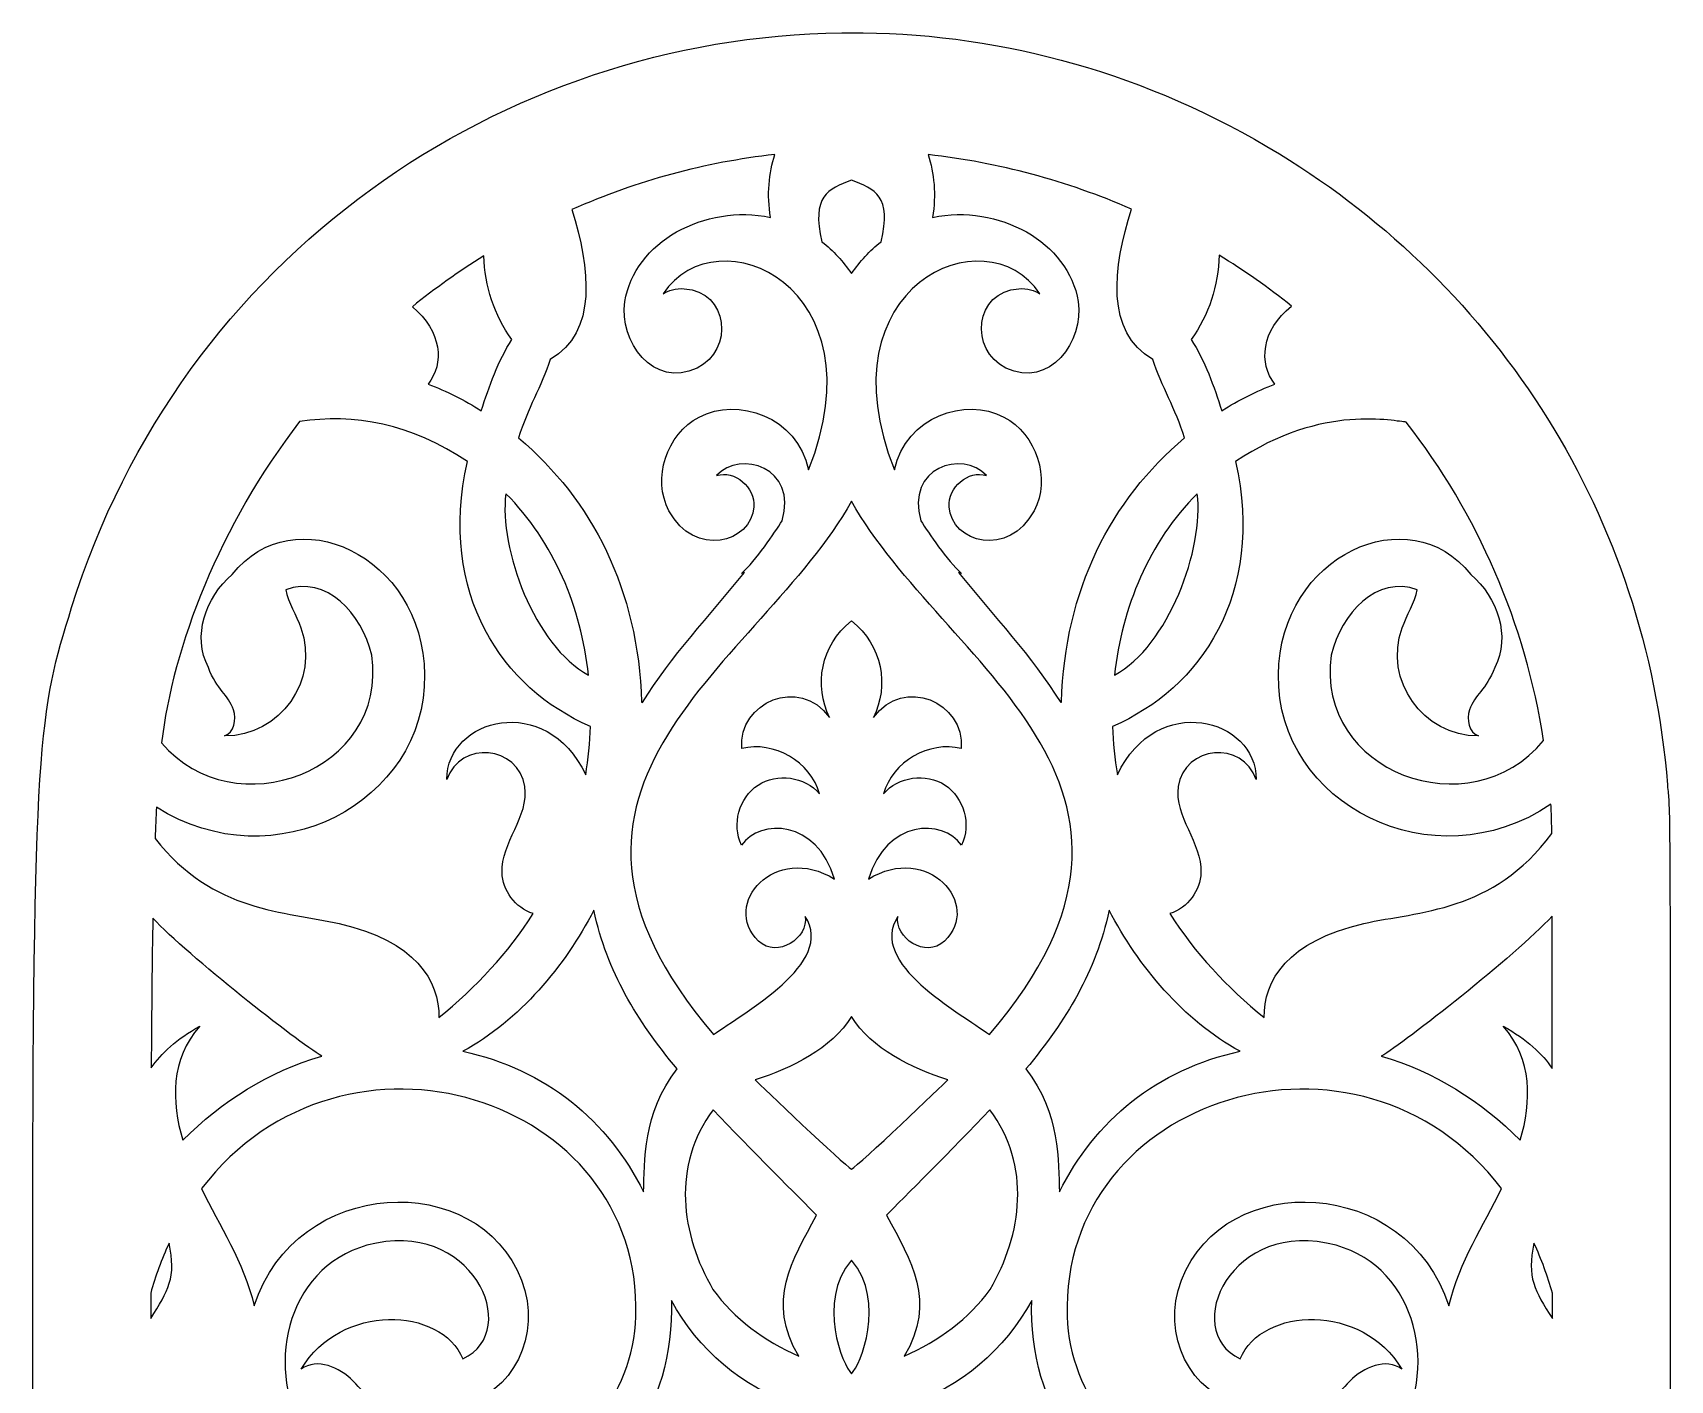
# Model space of a CAD drawing. Header units: millimetres. Extents: x -56 to 56, y -100 to 100.
# Drawn here: x -55.7 to 55.9, y 8.2 to 100.2 of the extents above; entities that cross this region are included whole.
import ezdxf

# ---------------------------------------------------------------- set-up
doc = ezdxf.new("R2010")
doc.units = ezdxf.units.MM
doc.header["$MEASUREMENT"] = 0
doc.layers.add('layer 1', color=7, linetype='Continuous')

msp = doc.modelspace()

# ---------------------------------------------------------------- linework, layer by layer
at = {"layer": 'layer 1', "color": 250}
for points, knots in [([(0.8952, 100.1536), (0.8952, 100.1536), (-0.5707, 100.1536), (-0.5707, 100.1536), (-0.5707, 100.1536), (-23.7311, 99.8418), (-45.5892, 84.9764), (-53.0873, 60.9364), (-53.0873, 60.9364), (-55.3141, 53.7666), (-55.7358, 52.1452), (-55.7389, 14.82), (-55.7389, 14.82), (-55.7408, -7.5752), (-55.592, -42.8237), (-55.592, -99.8361), (-55.592, -99.8361), (-55.592, -99.8361), (-55.3405, -99.8361), (-55.3405, -99.8361), (-55.3405, -99.8361), (-55.3405, -99.8361), (-54.9503, -99.8361), (-54.9503, -99.8361), (-54.9503, -99.8361), (-54.9503, -99.8361), (-54.4258, -99.8361), (-54.4258, -99.8361), (-54.4258, -99.8361), (-54.4258, -99.8361), (-53.7715, -99.8361), (-53.7715, -99.8361), (-53.7715, -99.8361), (-53.7715, -99.8361), (-52.9917, -99.8361), (-52.9917, -99.8361), (-52.9917, -99.8361), (-52.9917, -99.8361), (-52.0909, -99.8361), (-52.0909, -99.8361), (-52.0909, -99.8361), (-52.0909, -99.8361), (-51.0735, -99.8361), (-51.0735, -99.8361), (-51.0735, -99.8361), (-51.0735, -99.8361), (-49.9439, -99.8361), (-49.9439, -99.8361), (-49.9439, -99.8361), (-49.9439, -99.8361), (-48.7066, -99.8361), (-48.7066, -99.8361), (-48.7066, -99.8361), (-48.7066, -99.8361), (-47.3659, -99.8361), (-47.3659, -99.8361), (-47.3659, -99.8361), (-47.3659, -99.8361), (-45.9263, -99.8361), (-45.9263, -99.8361), (-45.9263, -99.8361), (-45.9263, -99.8361), (-44.3923, -99.8361), (-44.3923, -99.8361), (-44.3923, -99.8361), (-44.3923, -99.8361), (-42.7681, -99.8361), (-42.7681, -99.8361), (-42.7681, -99.8361), (-42.7681, -99.8361), (-41.0584, -99.8361), (-41.0584, -99.8361), (-41.0584, -99.8361), (-41.0584, -99.8361), (-39.2673, -99.8361), (-39.2673, -99.8361), (-39.2673, -99.8361), (-39.2673, -99.8361), (-35.4593, -99.8361), (-35.4593, -99.8361), (-35.4593, -99.8361), (-35.4593, -99.8361), (-33.4512, -99.8361), (-33.4512, -99.8361), (-33.4512, -99.8361), (-33.4512, -99.8361), (-31.3795, -99.8361), (-31.3795, -99.8361), (-31.3795, -99.8361), (-31.3795, -99.8361), (-29.2486, -99.8361), (-29.2486, -99.8361), (-29.2486, -99.8361), (-29.2486, -99.8361), (-27.0631, -99.8361), (-27.0631, -99.8361), (-27.0631, -99.8361), (-27.0631, -99.8361), (-15.4697, -99.8361), (-15.4697, -99.8361), (-15.4697, -99.8361), (-15.4697, -99.8361), (-13.0488, -99.8361), (-13.0488, -99.8361), (-13.0488, -99.8361), (-13.0488, -99.8361), (-10.6042, -99.8361), (-10.6042, -99.8361), (-10.6042, -99.8361), (-10.6042, -99.8361), (-8.1402, -99.8361), (-8.1402, -99.8361), (-8.1402, -99.8361), (-8.1402, -99.8361), (-5.6614, -99.8361), (-5.6614, -99.8361), (-5.6614, -99.8361), (-5.6614, -99.8361), (-3.172, -99.8361), (-3.172, -99.8361), (-3.172, -99.8361), (-3.172, -99.8361), (-0.6766, -99.8361), (-0.6766, -99.8361), (-0.6766, -99.8361), (-0.6766, -99.8361), (1.8205, -99.8361), (1.8205, -99.8361), (1.8205, -99.8361), (1.8205, -99.8361), (4.3148, -99.8361), (4.3148, -99.8361), (4.3148, -99.8361), (4.3148, -99.8361), (6.8019, -99.8361), (6.8019, -99.8361), (6.8019, -99.8361), (6.8019, -99.8361), (9.2774, -99.8361), (9.2774, -99.8361), (9.2774, -99.8361), (9.2774, -99.8361), (11.7369, -99.8361), (11.7369, -99.8361), (11.7369, -99.8361), (11.7369, -99.8361), (14.1759, -99.8361), (14.1759, -99.8361), (14.1759, -99.8361), (14.1759, -99.8361), (16.59, -99.8361), (16.59, -99.8361), (16.59, -99.8361), (16.59, -99.8361), (25.9092, -99.8361), (25.9092, -99.8361), (25.9092, -99.8361), (25.9092, -99.8361), (28.1326, -99.8361), (28.1326, -99.8361), (28.1326, -99.8361), (28.1326, -99.8361), (30.3046, -99.8361), (30.3046, -99.8361), (30.3046, -99.8361), (30.3046, -99.8361), (32.4207, -99.8361), (32.4207, -99.8361), (32.4207, -99.8361), (32.4207, -99.8361), (34.4767, -99.8361), (34.4767, -99.8361), (34.4767, -99.8361), (34.4767, -99.8361), (38.39, -99.8361), (38.39, -99.8361), (38.39, -99.8361), (38.39, -99.8361), (40.2387, -99.8361), (40.2387, -99.8361), (40.2387, -99.8361), (40.2387, -99.8361), (42.0094, -99.8361), (42.0094, -99.8361), (42.0094, -99.8361), (42.0094, -99.8361), (43.6977, -99.8361), (43.6977, -99.8361), (43.6977, -99.8361), (43.6977, -99.8361), (45.2993, -99.8361), (45.2993, -99.8361), (45.2993, -99.8361), (45.2993, -99.8361), (46.8096, -99.8361), (46.8096, -99.8361), (46.8096, -99.8361), (46.8096, -99.8361), (48.2244, -99.8361), (48.2244, -99.8361), (48.2244, -99.8361), (48.2244, -99.8361), (49.5391, -99.8361), (49.5391, -99.8361), (49.5391, -99.8361), (49.5391, -99.8361), (50.7493, -99.8361), (50.7493, -99.8361), (50.7493, -99.8361), (50.7493, -99.8361), (51.8507, -99.8361), (51.8507, -99.8361), (51.8507, -99.8361), (51.8507, -99.8361), (52.8388, -99.8361), (52.8388, -99.8361), (52.8388, -99.8361), (52.8388, -99.8361), (53.7091, -99.8361), (53.7091, -99.8361), (53.7091, -99.8361), (53.7091, -99.8361), (54.4573, -99.8361), (54.4573, -99.8361), (54.4573, -99.8361), (54.4573, -99.8361), (55.0789, -99.8361), (55.0789, -99.8361), (55.0789, -99.8361), (55.0789, -99.8361), (55.5696, -99.8361), (55.5696, -99.8361), (55.5696, -99.8361), (55.5696, -99.8361), (55.9248, -99.8361), (55.9248, -99.8361), (55.9248, -99.8361), (55.9248, -41.3568), (55.9363, -6.2902), (55.9368, 14.8718), (55.9368, 14.8718), (55.9368, 14.8718), (55.9368, 17.4454), (55.9368, 17.4454), (55.9368, 17.4454), (55.936, 49.9777), (55.9039, 46.8389), (55.7442, 48.8283), (55.7442, 48.8283), (54.2967, 67.1982), (44.2101, 82.7543), (29.2777, 91.8827), (29.2777, 91.8827), (20.2558, 97.4015), (10.488, 100.028), (0.8952, 100.1536)], [0, 0, 0, 0, 0.01538462, 0.01538462, 0.01538462, 0.01538462, 0.03076923, 0.03076923, 0.03076923, 0.03076923, 0.04615385, 0.04615385, 0.04615385, 0.04615385, 0.06153846, 0.06153846, 0.06153846, 0.06153846, 0.07692308, 0.07692308, 0.07692308, 0.07692308, 0.09230769, 0.09230769, 0.09230769, 0.09230769, 0.10769231, 0.10769231, 0.10769231, 0.10769231, 0.12307692, 0.12307692, 0.12307692, 0.12307692, 0.13846154, 0.13846154, 0.13846154, 0.13846154, 0.15384615, 0.15384615, 0.15384615, 0.15384615, 0.16923077, 0.16923077, 0.16923077, 0.16923077, 0.18461538, 0.18461538, 0.18461538, 0.18461538, 0.2, 0.2, 0.2, 0.2, 0.21538462, 0.21538462, 0.21538462, 0.21538462, 0.23076923, 0.23076923, 0.23076923, 0.23076923, 0.24615385, 0.24615385, 0.24615385, 0.24615385, 0.26153846, 0.26153846, 0.26153846, 0.26153846, 0.27692308, 0.27692308, 0.27692308, 0.27692308, 0.29230769, 0.29230769, 0.29230769, 0.29230769, 0.30769231, 0.30769231, 0.30769231, 0.30769231, 0.32307692, 0.32307692, 0.32307692, 0.32307692, 0.33846154, 0.33846154, 0.33846154, 0.33846154, 0.35384615, 0.35384615, 0.35384615, 0.35384615, 0.36923077, 0.36923077, 0.36923077, 0.36923077, 0.38461538, 0.38461538, 0.38461538, 0.38461538, 0.4, 0.4, 0.4, 0.4, 0.41538462, 0.41538462, 0.41538462, 0.41538462, 0.43076923, 0.43076923, 0.43076923, 0.43076923, 0.44615385, 0.44615385, 0.44615385, 0.44615385, 0.46153846, 0.46153846, 0.46153846, 0.46153846, 0.47692308, 0.47692308, 0.47692308, 0.47692308, 0.49230769, 0.49230769, 0.49230769, 0.49230769, 0.50769231, 0.50769231, 0.50769231, 0.50769231, 0.52307692, 0.52307692, 0.52307692, 0.52307692, 0.53846154, 0.53846154, 0.53846154, 0.53846154, 0.55384615, 0.55384615, 0.55384615, 0.55384615, 0.56923077, 0.56923077, 0.56923077, 0.56923077, 0.58461538, 0.58461538, 0.58461538, 0.58461538, 0.6, 0.6, 0.6, 0.6, 0.61538462, 0.61538462, 0.61538462, 0.61538462, 0.63076923, 0.63076923, 0.63076923, 0.63076923, 0.64615385, 0.64615385, 0.64615385, 0.64615385, 0.66153846, 0.66153846, 0.66153846, 0.66153846, 0.67692308, 0.67692308, 0.67692308, 0.67692308, 0.69230769, 0.69230769, 0.69230769, 0.69230769, 0.70769231, 0.70769231, 0.70769231, 0.70769231, 0.72307692, 0.72307692, 0.72307692, 0.72307692, 0.73846154, 0.73846154, 0.73846154, 0.73846154, 0.75384615, 0.75384615, 0.75384615, 0.75384615, 0.76923077, 0.76923077, 0.76923077, 0.76923077, 0.78461538, 0.78461538, 0.78461538, 0.78461538, 0.8, 0.8, 0.8, 0.8, 0.81538462, 0.81538462, 0.81538462, 0.81538462, 0.83076923, 0.83076923, 0.83076923, 0.83076923, 0.84615385, 0.84615385, 0.84615385, 0.84615385, 0.86153846, 0.86153846, 0.86153846, 0.86153846, 0.87692308, 0.87692308, 0.87692308, 0.87692308, 0.89230769, 0.89230769, 0.89230769, 0.89230769, 0.90769231, 0.90769231, 0.90769231, 0.90769231, 0.92307692, 0.92307692, 0.92307692, 0.92307692, 0.93846154, 0.93846154, 0.93846154, 0.93846154, 0.95384615, 0.95384615, 0.95384615, 0.95384615, 0.96923077, 0.96923077, 0.96923077, 0.96923077, 1, 1, 1, 1]), ([(-18.9731, 88.0858), (-14.5062, 90.0614), (-9.8788, 91.3134), (-5.1308, 91.8425), (-5.1308, 91.8425), (-5.5393, 90.5771), (-5.6801, 89.1103), (-5.4254, 87.5499), (-5.4254, 87.5499), (-9.9057, 88.501), (-14.714, 85.8622), (-15.3568, 81.8106), (-15.3568, 81.8106), (-15.7858, 79.0917), (-13.408, 75.837), (-10.4345, 77.2703), (-10.4345, 77.2703), (-7.8966, 78.4955), (-8.2917, 82.514), (-11.3118, 82.6879), (-11.3118, 82.6879), (-11.8879, 82.7215), (-12.3702, 82.5874), (-12.7519, 82.3465), (-12.7519, 82.3465), (-9.0618, 87.8445), (2.1756, 82.8622), (-2.8272, 70.3189), (-2.8272, 70.3189), (-3.6174, 73.9821), (-7.669, 75.3145), (-10.2941, 73.9285), (-10.2941, 73.9285), (-12.5039, 72.77), (-13.522, 69.7227), (-12.3501, 67.5263), (-12.3501, 67.5263), (-10.6356, 64.3051), (-6.7113, 65.3295), (-6.5571, 67.8074), (-6.5571, 67.8074), (-6.4767, 69.1067), (-7.8631, 70.3457), (-9.102, 69.9371), (-9.102, 69.9371), (-7.4948, 71.7116), (-3.5437, 70.4794), (-4.6352, 66.8433), (-4.6352, 66.8433), (-5.1509, 66.0263), (-6.41, 64.1509), (-7.4009, 63.2601), (-7.4009, 63.2601), (-7.3339, 63.2802), (-7.2739, 63.2936), (-7.2069, 63.3137), (-7.2069, 63.3137), (-9.5709, 60.3808), (-12.2294, 57.5878), (-14.1647, 54.4403), (-14.1647, 54.4403), (-14.1849, 54.4537), (-14.205, 54.4671), (-14.2251, 54.4805), (-14.2251, 54.4805), (-14.4329, 62.1418), (-17.5937, 68.2696), (-22.6098, 72.5022), (-22.6098, 72.5022), (-22.0003, 74.4908), (-21.0493, 76.018), (-20.4467, 77.8662), (-20.4467, 77.8662), (-17.2187, 79.6943), (-17.7211, 84.0744), (-18.9731, 88.0858)], [0, 0, 0, 0, 0.05, 0.05, 0.05, 0.05, 0.1, 0.1, 0.1, 0.1, 0.15, 0.15, 0.15, 0.15, 0.2, 0.2, 0.2, 0.2, 0.25, 0.25, 0.25, 0.25, 0.3, 0.3, 0.3, 0.3, 0.35, 0.35, 0.35, 0.35, 0.4, 0.4, 0.4, 0.4, 0.45, 0.45, 0.45, 0.45, 0.5, 0.5, 0.5, 0.5, 0.55, 0.55, 0.55, 0.55, 0.6, 0.6, 0.6, 0.6, 0.65, 0.65, 0.65, 0.65, 0.7, 0.7, 0.7, 0.7, 0.75, 0.75, 0.75, 0.75, 0.8, 0.8, 0.8, 0.8, 0.85, 0.85, 0.85, 0.85, 0.9, 0.9, 0.9, 0.9, 1, 1, 1, 1]), ([(19.1858, 88.1193), (17.92, 84.0945), (17.4043, 79.7013), (20.6456, 77.8662), (20.6456, 77.8662), (21.2481, 76.018), (22.1992, 74.4908), (22.8088, 72.5022), (22.8088, 72.5022), (17.7927, 68.2696), (14.6318, 62.1418), (14.4244, 54.4805), (14.4244, 54.4805), (14.4043, 54.4671), (14.3842, 54.4537), (14.3637, 54.4403), (14.3637, 54.4403), (12.422, 57.5878), (9.7698, 60.3808), (7.4059, 63.3137), (7.4059, 63.3137), (7.4729, 63.2936), (7.5332, 63.2802), (7.6002, 63.2601), (7.6002, 63.2601), (6.6089, 64.1509), (5.3499, 66.0263), (4.8341, 66.8433), (4.8341, 66.8433), (3.7426, 70.4794), (7.6937, 71.7116), (9.301, 69.9371), (9.301, 69.9371), (8.062, 70.3457), (6.676, 69.1067), (6.7564, 67.8074), (6.7564, 67.8074), (6.9102, 65.3295), (10.8345, 64.3051), (12.549, 67.5263), (12.549, 67.5263), (13.7209, 69.7227), (12.7032, 72.77), (10.4934, 73.9285), (10.4934, 73.9285), (7.868, 75.3145), (3.8163, 73.9821), (3.0261, 70.3189), (3.0261, 70.3189), (-1.9766, 82.8622), (9.2608, 87.8445), (12.9508, 82.3465), (12.9508, 82.3465), (12.5691, 82.5874), (12.0869, 82.7215), (11.5111, 82.6879), (11.5111, 82.6879), (8.4906, 82.514), (8.0955, 78.4955), (10.6338, 77.2703), (10.6338, 77.2703), (13.6073, 75.837), (15.9847, 79.0917), (15.5561, 81.8106), (15.5561, 81.8106), (14.913, 85.8622), (10.1046, 88.501), (5.6247, 87.5499), (5.6247, 87.5499), (5.879, 89.1036), (5.7383, 90.5771), (5.3298, 91.8358), (5.3298, 91.8358), (10.118, 91.3003), (14.786, 90.0412), (19.1858, 88.1193)], [0, 0, 0, 0, 0.05, 0.05, 0.05, 0.05, 0.1, 0.1, 0.1, 0.1, 0.15, 0.15, 0.15, 0.15, 0.2, 0.2, 0.2, 0.2, 0.25, 0.25, 0.25, 0.25, 0.3, 0.3, 0.3, 0.3, 0.35, 0.35, 0.35, 0.35, 0.4, 0.4, 0.4, 0.4, 0.45, 0.45, 0.45, 0.45, 0.5, 0.5, 0.5, 0.5, 0.55, 0.55, 0.55, 0.55, 0.6, 0.6, 0.6, 0.6, 0.65, 0.65, 0.65, 0.65, 0.7, 0.7, 0.7, 0.7, 0.75, 0.75, 0.75, 0.75, 0.8, 0.8, 0.8, 0.8, 0.85, 0.85, 0.85, 0.85, 0.9, 0.9, 0.9, 0.9, 1, 1, 1, 1]), ([(2.1152, 85.8891), (1.3451, 85.2798), (0.6689, 84.5496), (0.0995, 83.7262), (0.0995, 83.7262), (-0.4696, 84.5496), (-1.1462, 85.2798), (-1.9163, 85.8891), (-1.9163, 85.8891), (-2.6596, 88.9896), (-1.5011, 89.5054), (0.0995, 90.0949), (0.0995, 90.0949), (1.7, 89.5054), (2.8585, 88.9896), (2.1152, 85.8891)], [0, 0, 0, 0, 0.2, 0.2, 0.2, 0.2, 0.4, 0.4, 0.4, 0.4, 0.6, 0.6, 0.6, 0.6, 1, 1, 1, 1]), ([(-24.9804, 84.9249), (-24.9001, 82.8823), (-24.2773, 80.8729), (-23.065, 79.2187), (-23.065, 79.2187), (-23.9824, 77.7857), (-24.6389, 76.0109), (-25.1478, 74.3571), (-25.1478, 74.3571), (-26.293, 75.0803), (-27.5117, 75.6899), (-28.7776, 76.1785), (-28.7776, 76.1785), (-27.6641, 77.5561), (-27.8363, 79.7969), (-29.8491, 81.4557), (-29.8491, 81.4557), (-28.3022, 82.7081), (-26.6814, 83.8666), (-24.9804, 84.9249)], [0, 0, 0, 0, 0.16666667, 0.16666667, 0.16666667, 0.16666667, 0.33333333, 0.33333333, 0.33333333, 0.33333333, 0.5, 0.5, 0.5, 0.5, 0.66666667, 0.66666667, 0.66666667, 0.66666667, 1, 1, 1, 1]), ([(30.1082, 81.5026), (28.0469, 79.8456), (27.8458, 77.5776), (28.9765, 76.1785), (28.9765, 76.1785), (27.711, 75.6899), (26.4922, 75.0803), (25.3467, 74.3571), (25.3467, 74.3571), (24.838, 76.0109), (24.1815, 77.7857), (23.2639, 79.2187), (23.2639, 79.2187), (24.4831, 80.88), (25.1058, 82.9091), (25.1795, 84.9715), (25.1795, 84.9715), (26.8802, 83.9269), (28.5281, 82.7684), (30.1082, 81.5026)], [0, 0, 0, 0, 0.16666667, 0.16666667, 0.16666667, 0.16666667, 0.33333333, 0.33333333, 0.33333333, 0.33333333, 0.5, 0.5, 0.5, 0.5, 0.66666667, 0.66666667, 0.66666667, 0.66666667, 1, 1, 1, 1]), ([(26.2978, 70.8879), (32.2255, 74.9053), (37.254, 73.587), (37.9236, 73.587), (37.9236, 73.587), (42.8258, 67.2917), (46.0537, 59.8516), (47.2994, 51.8622), (47.2994, 51.8622), (42.2945, 45.7722), (31.6752, 49.7135), (32.8207, 57.6816), (32.8207, 57.6816), (33.4902, 60.548), (35.9212, 63.1398), (38.687, 62.1485), (38.687, 62.1485), (38.5064, 61.2309), (37.9705, 60.434), (37.6491, 59.5436), (37.6491, 59.5436), (36.3767, 55.9671), (39.0486, 52.1568), (42.866, 52.1635), (42.866, 52.1635), (42.2095, 52.4044), (42.0222, 53.2952), (42.2497, 53.9514), (42.2497, 53.9514), (42.605, 54.9829), (43.3814, 55.311), (43.9642, 56.8445), (43.9642, 56.8445), (45.0557, 58.9876), (44.1851, 61.5929), (42.3301, 63.1931), (42.3301, 63.1931), (38.1914, 68.4904), (29.2978, 64.546), (29.211, 56.3358), (29.211, 56.3358), (29.1239, 47.4955), (39.752, 42.0779), (47.795, 47.5022), (47.795, 47.5022), (47.8215, 47.201), (47.8419, 46.6986), (47.855, 45.4999), (47.855, 45.4999), (43.8474, 40.0904), (38.7749, 40.2227), (35.0372, 39.3658), (35.0372, 39.3658), (29.8471, 38.1871), (28.1862, 35.4478), (28.2466, 32.9435), (28.2466, 32.9435), (25.6953, 35.0259), (23.5186, 37.3567), (21.8108, 40.0421), (21.8108, 40.0421), (23.0565, 40.4372), (23.8869, 41.6359), (23.9338, 42.8413), (23.9338, 42.8413), (24.0143, 44.8839), (22.0719, 46.6789), (22.3802, 48.7077), (22.3802, 48.7077), (22.8155, 51.5137), (26.7734, 51.8756), (27.7043, 49.1899), (27.7043, 49.1899), (27.7043, 53.3689), (20.9335, 55.2171), (18.228, 49.518), (18.228, 49.518), (18.047, 50.6032), (17.9334, 51.7081), (17.8999, 52.8197), (17.8999, 52.8197), (23.907, 55.378), (28.3002, 61.854), (26.2978, 70.8879)], [0, 0, 0, 0, 0.04545455, 0.04545455, 0.04545455, 0.04545455, 0.09090909, 0.09090909, 0.09090909, 0.09090909, 0.13636364, 0.13636364, 0.13636364, 0.13636364, 0.18181818, 0.18181818, 0.18181818, 0.18181818, 0.22727273, 0.22727273, 0.22727273, 0.22727273, 0.27272727, 0.27272727, 0.27272727, 0.27272727, 0.31818182, 0.31818182, 0.31818182, 0.31818182, 0.36363636, 0.36363636, 0.36363636, 0.36363636, 0.40909091, 0.40909091, 0.40909091, 0.40909091, 0.45454545, 0.45454545, 0.45454545, 0.45454545, 0.5, 0.5, 0.5, 0.5, 0.54545455, 0.54545455, 0.54545455, 0.54545455, 0.59090909, 0.59090909, 0.59090909, 0.59090909, 0.63636364, 0.63636364, 0.63636364, 0.63636364, 0.68181818, 0.68181818, 0.68181818, 0.68181818, 0.72727273, 0.72727273, 0.72727273, 0.72727273, 0.77272727, 0.77272727, 0.77272727, 0.77272727, 0.81818182, 0.81818182, 0.81818182, 0.81818182, 0.86363636, 0.86363636, 0.86363636, 0.86363636, 0.90909091, 0.90909091, 0.90909091, 0.90909091, 1, 1, 1, 1]), ([(-37.5372, 73.6138), (-33.8941, 74.2029), (-29.8825, 73.4529), (-26.0988, 70.8879), (-26.0988, 70.8879), (-28.1011, 61.854), (-23.7079, 55.378), (-17.701, 52.8197), (-17.701, 52.8197), (-17.7345, 51.7081), (-17.8481, 50.6032), (-18.0291, 49.518), (-18.0291, 49.518), (-20.7345, 55.2171), (-27.5052, 53.3689), (-27.5052, 49.1899), (-27.5052, 49.1899), (-26.5742, 51.8756), (-22.6164, 51.5137), (-22.1811, 48.7077), (-22.1811, 48.7077), (-21.873, 46.6789), (-23.815, 44.8839), (-23.7348, 42.8413), (-23.7348, 42.8413), (-23.6945, 41.6359), (-22.8574, 40.4372), (-21.6119, 40.0421), (-21.6119, 40.0421), (-23.3196, 37.3567), (-25.4962, 35.0259), (-28.0475, 32.9435), (-28.0475, 32.9435), (-27.9874, 35.4478), (-29.6482, 38.1871), (-34.8382, 39.3658), (-34.8382, 39.3658), (-38.5414, 40.2149), (-43.3969, 40.0802), (-47.395, 45.1651), (-47.395, 45.1651), (-47.3682, 45.9352), (-47.3347, 46.6453), (-47.3012, 47.3082), (-47.3012, 47.3082), (-39.2916, 42.2053), (-28.9249, 47.6028), (-29.0186, 56.3358), (-29.0186, 56.3358), (-29.099, 64.546), (-37.9925, 68.4904), (-42.1312, 63.1931), (-42.1312, 63.1931), (-43.9862, 61.5929), (-44.8568, 58.9876), (-43.7651, 56.8445), (-43.7651, 56.8445), (-43.1826, 55.311), (-42.4058, 54.9829), (-42.0508, 53.9514), (-42.0508, 53.9514), (-41.8231, 53.2952), (-42.0106, 52.4044), (-42.667, 52.1635), (-42.667, 52.1635), (-38.8497, 52.1568), (-36.1777, 55.9671), (-37.45, 59.5436), (-37.45, 59.5436), (-37.7715, 60.434), (-38.3073, 61.2309), (-38.4881, 62.1485), (-38.4881, 62.1485), (-35.7224, 63.1398), (-33.2912, 60.548), (-32.6215, 57.6816), (-32.6215, 57.6816), (-31.4795, 49.7378), (-42.0169, 45.8615), (-46.9531, 51.6947), (-46.9531, 51.6947), (-46.2124, 58.1829), (-42.9808, 66.6101), (-37.5372, 73.6138)], [0, 0, 0, 0, 0.04545455, 0.04545455, 0.04545455, 0.04545455, 0.09090909, 0.09090909, 0.09090909, 0.09090909, 0.13636364, 0.13636364, 0.13636364, 0.13636364, 0.18181818, 0.18181818, 0.18181818, 0.18181818, 0.22727273, 0.22727273, 0.22727273, 0.22727273, 0.27272727, 0.27272727, 0.27272727, 0.27272727, 0.31818182, 0.31818182, 0.31818182, 0.31818182, 0.36363636, 0.36363636, 0.36363636, 0.36363636, 0.40909091, 0.40909091, 0.40909091, 0.40909091, 0.45454545, 0.45454545, 0.45454545, 0.45454545, 0.5, 0.5, 0.5, 0.5, 0.54545455, 0.54545455, 0.54545455, 0.54545455, 0.59090909, 0.59090909, 0.59090909, 0.59090909, 0.63636364, 0.63636364, 0.63636364, 0.63636364, 0.68181818, 0.68181818, 0.68181818, 0.68181818, 0.72727273, 0.72727273, 0.72727273, 0.72727273, 0.77272727, 0.77272727, 0.77272727, 0.77272727, 0.81818182, 0.81818182, 0.81818182, 0.81818182, 0.86363636, 0.86363636, 0.86363636, 0.86363636, 0.90909091, 0.90909091, 0.90909091, 0.90909091, 1, 1, 1, 1]), ([(-17.8347, 56.3224), (-21.5113, 58.2711), (-23.9626, 64.988), (-23.4737, 68.6982), (-23.4737, 68.6982), (-20.1785, 65.3898), (-18.3437, 60.9498), (-17.8347, 56.3224)], [0, 0, 0, 0, 0.33333333, 0.33333333, 0.33333333, 0.33333333, 1, 1, 1, 1]), ([(9.5088, 31.7849), (7.4863, 33.2849), (1.1575, 36.6667), (3.2604, 39.8413), (3.2604, 39.8413), (3.0261, 38.4214), (5.1491, 36.9348), (6.4417, 38.1737), (6.4417, 38.1737), (9.0265, 40.645), (5.3096, 44.9241), (1.2513, 42.3926), (1.2513, 42.3926), (2.4705, 46.4577), (6.3077, 46.5515), (7.6069, 44.7231), (7.6069, 44.7231), (8.2832, 46.1162), (7.7675, 47.9711), (6.4752, 48.8149), (6.4752, 48.8149), (5.1823, 49.6655), (3.2805, 49.391), (2.2761, 48.2191), (2.2761, 48.2191), (2.8854, 50.4021), (5.3901, 51.8555), (7.5868, 51.3062), (7.5868, 51.3062), (7.8278, 54.4604), (3.6555, 56.2889), (1.5931, 53.4226), (1.5931, 53.4226), (2.6645, 55.5988), (2.2225, 58.3516), (0.0995, 60.0121), (0.0995, 60.0121), (-2.0235, 58.3516), (-2.4652, 55.5988), (-1.3938, 53.4226), (-1.3938, 53.4226), (-3.4565, 56.2889), (-7.6288, 54.4604), (-7.3875, 51.3062), (-7.3875, 51.3062), (-5.1911, 51.8555), (-2.6864, 50.4021), (-2.0768, 48.2191), (-2.0768, 48.2191), (-3.0815, 49.391), (-4.9833, 49.6655), (-6.2759, 48.8149), (-6.2759, 48.8149), (-7.5685, 47.9711), (-8.0843, 46.1162), (-7.4076, 44.7231), (-7.4076, 44.7231), (-6.1084, 46.5515), (-2.2712, 46.4577), (-1.0523, 42.3926), (-1.0523, 42.3926), (-5.1107, 44.9241), (-8.8276, 40.645), (-6.2424, 38.1737), (-6.2424, 38.1737), (-4.9498, 36.9348), (-2.8272, 38.4214), (-3.0614, 39.8413), (-3.0614, 39.8413), (-0.9585, 36.6667), (-7.287, 33.2849), (-9.3095, 31.7849), (-9.3095, 31.7849), (-23.9626, 48.9825), (-6.1888, 56.9652), (0.0995, 68.1958), (0.0995, 68.1958), (6.3877, 56.9652), (24.1614, 48.9825), (9.5088, 31.7849)], [0, 0, 0, 0, 0.04761905, 0.04761905, 0.04761905, 0.04761905, 0.0952381, 0.0952381, 0.0952381, 0.0952381, 0.14285714, 0.14285714, 0.14285714, 0.14285714, 0.19047619, 0.19047619, 0.19047619, 0.19047619, 0.23809524, 0.23809524, 0.23809524, 0.23809524, 0.28571429, 0.28571429, 0.28571429, 0.28571429, 0.33333333, 0.33333333, 0.33333333, 0.33333333, 0.38095238, 0.38095238, 0.38095238, 0.38095238, 0.42857143, 0.42857143, 0.42857143, 0.42857143, 0.47619048, 0.47619048, 0.47619048, 0.47619048, 0.52380952, 0.52380952, 0.52380952, 0.52380952, 0.57142857, 0.57142857, 0.57142857, 0.57142857, 0.61904762, 0.61904762, 0.61904762, 0.61904762, 0.66666667, 0.66666667, 0.66666667, 0.66666667, 0.71428571, 0.71428571, 0.71428571, 0.71428571, 0.76190476, 0.76190476, 0.76190476, 0.76190476, 0.80952381, 0.80952381, 0.80952381, 0.80952381, 0.85714286, 0.85714286, 0.85714286, 0.85714286, 0.9047619, 0.9047619, 0.9047619, 0.9047619, 1, 1, 1, 1]), ([(18.0336, 56.3224), (18.543, 60.9498), (20.3778, 65.3898), (23.6728, 68.6982), (23.6728, 68.6982), (24.1614, 64.988), (21.7106, 58.2711), (18.0336, 56.3224)], [0, 0, 0, 0, 0.33333333, 0.33333333, 0.33333333, 0.33333333, 1, 1, 1, 1]), ([(-11.7944, 29.4407), (-14.1446, 26.434), (-14.0109, 23.0653), (-14.0847, 21.063), (-14.0847, 21.063), (-16.4751, 25.8914), (-20.748, 29.434), (-26.4001, 30.6462), (-26.4001, 30.6462), (-22.5494, 32.7424), (-19.4352, 36.4861), (-17.4731, 40.2696), (-17.4731, 40.2696), (-16.5488, 36.044), (-14.5733, 32.796), (-11.7944, 29.4407)], [0, 0, 0, 0, 0.2, 0.2, 0.2, 0.2, 0.4, 0.4, 0.4, 0.4, 0.6, 0.6, 0.6, 0.6, 1, 1, 1, 1]), ([(17.672, 40.2696), (19.6345, 36.4861), (22.7485, 32.7424), (26.5991, 30.6462), (26.5991, 30.6462), (20.9469, 29.434), (16.6744, 25.8914), (14.2836, 21.063), (14.2836, 21.063), (14.2099, 23.0653), (14.3439, 26.434), (11.993, 29.4407), (11.993, 29.4407), (14.7726, 32.796), (16.7414, 36.044), (17.672, 40.2696)], [0, 0, 0, 0, 0.2, 0.2, 0.2, 0.2, 0.4, 0.4, 0.4, 0.4, 0.6, 0.6, 0.6, 0.6, 1, 1, 1, 1]), ([(-36.0303, 30.3114), (-39.6197, 29.2735), (-42.8679, 27.251), (-45.5132, 24.5724), (-45.5132, 24.5724), (-46.2834, 27.2376), (-46.357, 30.0838), (-44.3479, 32.3674), (-44.3479, 32.3674), (-45.9218, 31.4699), (-46.9864, 30.5125), (-47.6628, 29.5145), (-47.6628, 29.5145), (-47.636, 33.546), (-47.6024, 36.908), (-47.549, 39.7341), (-47.549, 39.7341), (-45.1316, 37.1457), (-37.7292, 31.327), (-36.0303, 30.3114)], [0, 0, 0, 0, 0.16666667, 0.16666667, 0.16666667, 0.16666667, 0.33333333, 0.33333333, 0.33333333, 0.33333333, 0.5, 0.5, 0.5, 0.5, 0.66666667, 0.66666667, 0.66666667, 0.66666667, 1, 1, 1, 1]), ([(47.8885, 29.4742), (47.2122, 30.4857), (46.1472, 31.4565), (44.547, 32.3674), (44.547, 32.3674), (46.5561, 30.0838), (46.4823, 27.2376), (45.7122, 24.5724), (45.7122, 24.5724), (43.0667, 27.251), (39.8187, 29.2735), (36.2292, 30.3114), (36.2292, 30.3114), (37.8594, 31.2858), (45.3146, 37.1034), (47.8818, 39.8745), (47.8818, 39.8745), (47.8885, 37.3567), (47.8952, 33.9947), (47.8885, 29.4742)], [0, 0, 0, 0, 0.16666667, 0.16666667, 0.16666667, 0.16666667, 0.33333333, 0.33333333, 0.33333333, 0.33333333, 0.5, 0.5, 0.5, 0.5, 0.66666667, 0.66666667, 0.66666667, 0.66666667, 1, 1, 1, 1]), ([(-14.6068, 12.5578), (-14.7743, 7.1335), (-18.7657, 2.4991), (-23.554, 0.557), (-23.554, 0.557), (-23.7816, 2.4656), (-22.6565, 4.5149), (-20.8351, 5.1245), (-20.8351, 5.1245), (-23.3262, 6.591), (-27.3109, 4.4679), (-26.9761, -0.3404), (-26.9761, -0.3404), (-30.6594, -0.769), (-34.3964, 0.5101), (-36.9746, 4.2739), (-36.9746, 4.2739), (-40.0418, 8.7408), (-38.5349, 15.8595), (-32.9497, 17.4064), (-32.9497, 17.4064), (-25.8375, 19.3686), (-22.2615, 11.6004), (-26.4001, 9.6651), (-26.4001, 9.6651), (-27.9136, 13.2278), (-34.7377, 13.4821), (-37.4299, 8.9616), (-37.4299, 8.9616), (-36.3585, 9.7518), (-34.8115, 9.089), (-33.8807, 8.1446), (-33.8807, 8.1446), (-32.943, 7.1939), (-32.2465, 5.9683), (-31.0745, 5.352), (-31.0745, 5.352), (-29.6548, 4.6087), (-27.5922, 4.9703), (-26.6346, 6.5843), (-26.6346, 6.5843), (-23.0047, 7.1536), (-20.9688, 11.3323), (-22.4021, 15.0291), (-22.4021, 15.0291), (-25.3687, 22.6635), (-37.7916, 22.1146), (-40.6378, 13.2747), (-40.6378, 13.2747), (-41.3678, 16.3417), (-43.0152, 18.7325), (-44.2273, 21.2775), (-44.2273, 21.2775), (-34.537, 33.988), (-14.1383, 27.5858), (-14.6068, 12.5578)], [0, 0, 0, 0, 0.06666667, 0.06666667, 0.06666667, 0.06666667, 0.13333333, 0.13333333, 0.13333333, 0.13333333, 0.2, 0.2, 0.2, 0.2, 0.26666667, 0.26666667, 0.26666667, 0.26666667, 0.33333333, 0.33333333, 0.33333333, 0.33333333, 0.4, 0.4, 0.4, 0.4, 0.46666667, 0.46666667, 0.46666667, 0.46666667, 0.53333333, 0.53333333, 0.53333333, 0.53333333, 0.6, 0.6, 0.6, 0.6, 0.66666667, 0.66666667, 0.66666667, 0.66666667, 0.73333333, 0.73333333, 0.73333333, 0.73333333, 0.8, 0.8, 0.8, 0.8, 0.86666667, 0.86666667, 0.86666667, 0.86666667, 1, 1, 1, 1]), ([(40.8368, 13.2747), (37.9906, 22.1146), (25.5679, 22.6635), (22.6011, 15.0291), (22.6011, 15.0291), (21.1681, 11.3323), (23.2039, 7.1536), (26.8337, 6.5843), (26.8337, 6.5843), (27.7911, 4.9703), (29.8538, 4.6087), (31.2734, 5.352), (31.2734, 5.352), (32.4457, 5.9683), (33.1421, 7.1939), (34.0794, 8.1446), (34.0794, 8.1446), (35.0104, 9.089), (36.5576, 9.7518), (37.629, 8.9616), (37.629, 8.9616), (34.937, 13.4821), (28.1125, 13.2278), (26.5991, 9.6651), (26.5991, 9.6651), (22.4606, 11.6004), (26.0368, 19.3686), (33.1488, 17.4064), (33.1488, 17.4064), (38.7339, 15.8595), (40.2406, 8.7408), (37.1736, 4.2739), (37.1736, 4.2739), (34.5951, 0.5101), (30.8585, -0.769), (27.1752, -0.3404), (27.1752, -0.3404), (27.51, 4.4679), (23.5253, 6.591), (21.034, 5.1245), (21.034, 5.1245), (22.8558, 4.5149), (23.9808, 2.4656), (23.7529, 0.557), (23.7529, 0.557), (18.9646, 2.4991), (14.9733, 7.1335), (14.8061, 12.5578), (14.8061, 12.5578), (14.3369, 27.5858), (34.7359, 33.988), (44.4264, 21.2775), (44.4264, 21.2775), (43.2142, 18.7325), (41.5667, 16.3417), (40.8368, 13.2747)], [0, 0, 0, 0, 0.06666667, 0.06666667, 0.06666667, 0.06666667, 0.13333333, 0.13333333, 0.13333333, 0.13333333, 0.2, 0.2, 0.2, 0.2, 0.26666667, 0.26666667, 0.26666667, 0.26666667, 0.33333333, 0.33333333, 0.33333333, 0.33333333, 0.4, 0.4, 0.4, 0.4, 0.46666667, 0.46666667, 0.46666667, 0.46666667, 0.53333333, 0.53333333, 0.53333333, 0.53333333, 0.6, 0.6, 0.6, 0.6, 0.66666667, 0.66666667, 0.66666667, 0.66666667, 0.73333333, 0.73333333, 0.73333333, 0.73333333, 0.8, 0.8, 0.8, 0.8, 0.86666667, 0.86666667, 0.86666667, 0.86666667, 1, 1, 1, 1]), ([(0.0995, 22.6099), (-0.3962, 22.8713), (-6.162, 28.3827), (-6.47, 28.6974), (-6.47, 28.6974), (-3.9723, 29.5212), (-1.2732, 30.7936), (0.0995, 33.0302), (0.0995, 33.0302), (1.4725, 30.7936), (4.1712, 29.5212), (6.6693, 28.6974), (6.6693, 28.6974), (6.3609, 28.3827), (0.5951, 22.8713), (0.0995, 22.6099)], [0, 0, 0, 0, 0.2, 0.2, 0.2, 0.2, 0.4, 0.4, 0.4, 0.4, 0.6, 0.6, 0.6, 0.6, 1, 1, 1, 1]), ([(-3.4967, 9.8323), (-5.8339, 10.9104), (-7.91, 12.3705), (-9.3497, 14.3997), (-9.3497, 14.3997), (-11.5531, 18.1564), (-12.1624, 22.8445), (-9.3363, 26.6615), (-9.3363, 26.6615), (-6.8788, 24.0365), (-3.3225, 20.5341), (-2.2913, 19.4624), (-2.2913, 19.4624), (-3.9522, 16.3417), (-5.7404, 13.6162), (-3.4967, 9.8323)], [0, 0, 0, 0, 0.2, 0.2, 0.2, 0.2, 0.4, 0.4, 0.4, 0.4, 0.6, 0.6, 0.6, 0.6, 1, 1, 1, 1]), ([(2.4902, 19.4624), (3.5218, 20.5341), (7.0778, 24.0365), (9.5356, 26.6615), (9.5356, 26.6615), (12.3613, 22.8445), (11.7521, 18.1564), (9.549, 14.3997), (9.549, 14.3997), (8.1089, 12.3705), (6.0328, 10.9104), (3.6957, 9.8323), (3.6957, 9.8323), (5.9394, 13.6162), (4.1511, 16.3417), (2.4902, 19.4624)], [0, 0, 0, 0, 0.2, 0.2, 0.2, 0.2, 0.4, 0.4, 0.4, 0.4, 0.6, 0.6, 0.6, 0.6, 1, 1, 1, 1]), ([(-47.6963, 14.1383), (-47.3749, 15.3173), (-46.9531, 16.4624), (-46.4439, 17.5606), (-46.4439, 17.5606), (-45.9351, 15.2033), (-46.4909, 14.3059), (-47.6963, 12.4174), (-47.6963, 12.4174), (-47.6963, 12.4174), (-47.6963, 14.1383), (-47.6963, 14.1383)], [0, 0, 0, 0, 0.25, 0.25, 0.25, 0.25, 0.5, 0.5, 0.5, 0.5, 1, 1, 1, 1]), ([(47.8952, 12.4174), (46.6898, 14.3059), (46.1338, 15.2033), (46.6432, 17.5606), (46.6432, 17.5606), (47.1519, 16.4624), (47.5738, 15.3173), (47.8952, 14.1383), (47.8952, 14.1383), (47.8952, 14.1383), (47.8952, 12.4174), (47.8952, 12.4174)], [0, 0, 0, 0, 0.25, 0.25, 0.25, 0.25, 0.5, 0.5, 0.5, 0.5, 1, 1, 1, 1]), ([(0.0995, 8.6402), (-0.4763, 9.223), (-2.3181, 13.4888), (0.0995, 16.4021), (0.0995, 16.4021), (2.5171, 13.4888), (0.6756, 9.223), (0.0995, 8.6402)], [0, 0, 0, 0, 0.33333333, 0.33333333, 0.33333333, 0.33333333, 1, 1, 1, 1]), ([(-6.6978, -0.3337), (-11.3789, 0.5705), (-14.6135, -0.943), (-16.4017, -3.5881), (-16.4017, -3.5881), (-18.826, -4.2781), (-21.056, -3.5549), (-22.4624, -1.8873), (-22.4624, -1.8873), (-16.3012, 0.4099), (-11.9348, 6.3567), (-12.1892, 13.643), (-12.1892, 13.643), (-10.3611, 10.3145), (-7.3473, 7.656), (-3.7179, 6.5776), (-3.7179, 6.5776), (-3.2353, 6.2629), (-2.74, 5.9549), (-2.2377, 5.6603), (-2.2377, 5.6603), (-2.2779, 5.4324), (-2.3181, 5.2649), (-2.3449, 5.0507), (-2.3449, 5.0507), (-5.1844, 4.6422), (-6.9991, 2.5862), (-6.6978, -0.3337)], [0, 0, 0, 0, 0.125, 0.125, 0.125, 0.125, 0.25, 0.25, 0.25, 0.25, 0.375, 0.375, 0.375, 0.375, 0.5, 0.5, 0.5, 0.5, 0.625, 0.625, 0.625, 0.625, 0.75, 0.75, 0.75, 0.75, 1, 1, 1, 1]), ([(2.5439, 5.0507), (2.5171, 5.2649), (2.4768, 5.4324), (2.4366, 5.6603), (2.4366, 5.6603), (2.939, 5.9549), (3.4346, 6.2629), (3.9169, 6.5776), (3.9169, 6.5776), (7.5466, 7.656), (10.56, 10.3145), (12.3885, 13.643), (12.3885, 13.643), (12.1338, 6.3567), (16.5001, 0.4099), (22.6614, -1.8873), (22.6614, -1.8873), (21.2549, -3.5549), (19.0249, -4.2781), (16.6007, -3.5881), (16.6007, -3.5881), (14.8128, -0.943), (11.5782, 0.5705), (6.8968, -0.3337), (6.8968, -0.3337), (7.1981, 2.5862), (5.3834, 4.6422), (2.5439, 5.0507)], [0, 0, 0, 0, 0.125, 0.125, 0.125, 0.125, 0.25, 0.25, 0.25, 0.25, 0.375, 0.375, 0.375, 0.375, 0.5, 0.5, 0.5, 0.5, 0.625, 0.625, 0.625, 0.625, 0.75, 0.75, 0.75, 0.75, 1, 1, 1, 1])]:
    msp.add_open_spline(points, degree=3, knots=knots, dxfattribs=at)

doc.saveas('drawing.dxf')
